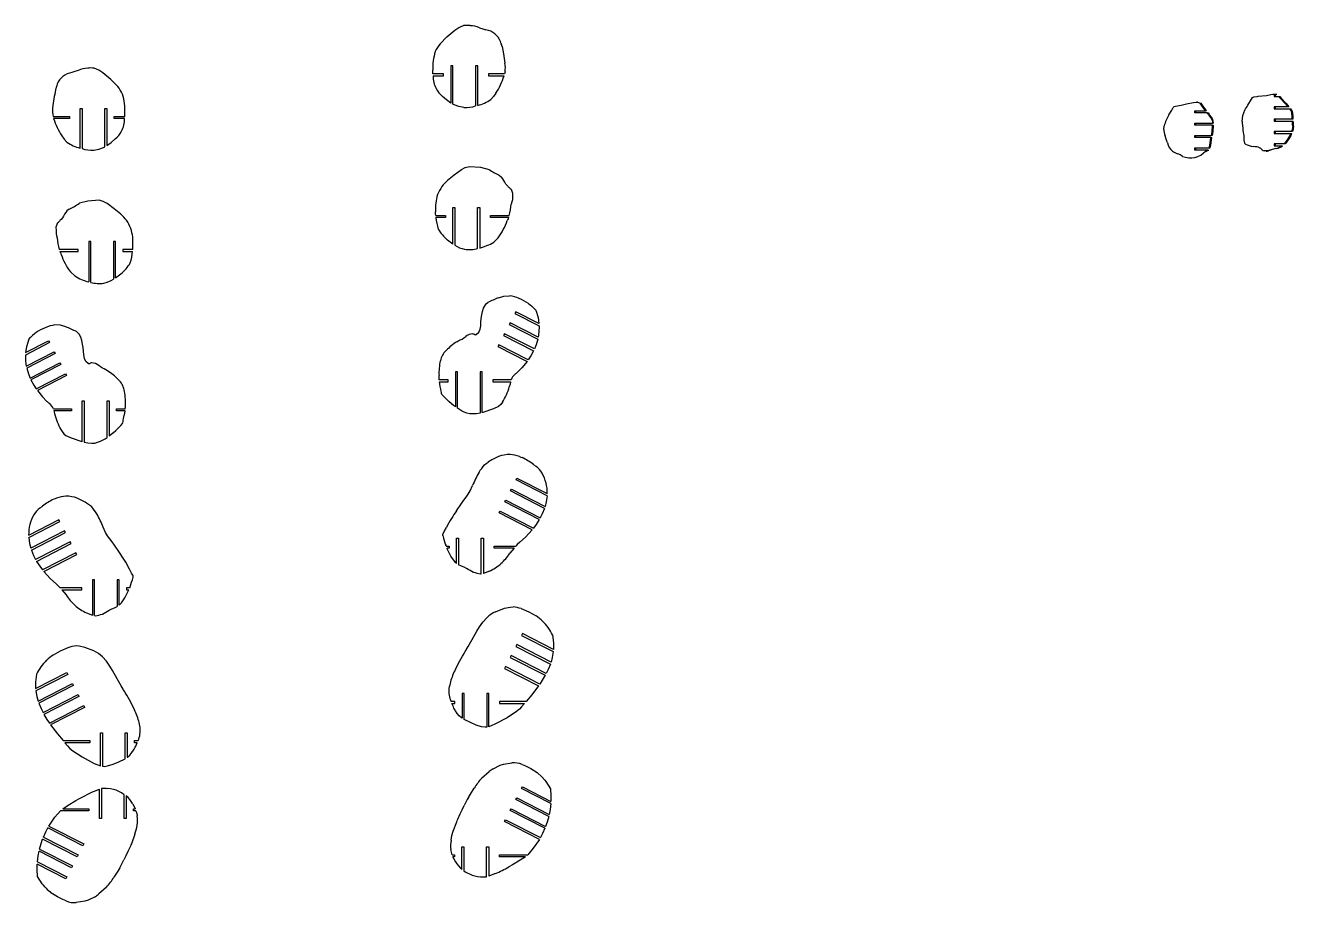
# Model space of a CAD drawing. Extents: x -545 to 865, y -1806 to 2117.
# Drawn here: x -434 to 181, y -1749 to -1323 of the extents above; entities that cross this region are included whole.
import ezdxf

# ---------------------------------------------------------------- set-up
doc = ezdxf.new("R2010")
doc.units = 0
doc.layers.get('0').update_dxf_attribs({"linetype": 'CONTINUOUS'})

msp = doc.modelspace()

# ---------------------------------------------------------------- linework, layer by layer
at = {"color": 7, "linetype": 'CONTINUOUS'}
for p, q in [((-224.08, -1323.72), (-221.88, -1322.81)), ((-233.28, -1331.65), (-229.94, -1328.29)), ((-229.94, -1328.29), (-226.11, -1325.1)), ((-226.11, -1325.1), (-224.08, -1323.72)), ((-203.24, -1332.82), (-203.19, -1332.95)), ((-202.53, -1336.53), (-201.8, -1341)), ((-398.87, -1344.42), (-401.07, -1343.51)), ((-396.84, -1345.8), (-398.87, -1344.42)), ((-393.01, -1348.98), (-396.84, -1345.8)), ((-231.55, -1346.27), (-236.7, -1346.27)), ((-236.65, -1347.27), (-231.55, -1347.27)), ((-231.55, -1347.27), (-231.55, -1346.27)), ((-227.01, -1342.45), (-228.01, -1342.45)), ((-228.01, -1342.45), (-228.01, -1360.42)), ((-227.01, -1361.03), (-227.01, -1342.45)), ((-215.01, -1342.45), (-216.01, -1342.45)), ((-216.01, -1342.45), (-216.01, -1361.86)), ((-215.01, -1361.59), (-215.01, -1342.45)), ((-201.93, -1346.27), (-209.84, -1346.27)), ((-209.84, -1346.27), (-209.84, -1347.27)), ((-209.84, -1347.27), (-202.19, -1347.27)), ((-201.74, -1345.28), (-201.93, -1346.27)), ((-419.71, -1353.51), (-419.76, -1353.65)), ((-389.67, -1352.35), (-393.01, -1348.98)), ((-420.42, -1357.22), (-421.14, -1361.7)), ((163.1, -1357.21), (163.6, -1357.17)), ((172.24, -1356.22), (171.37, -1356.22)), ((171.37, -1356.22), (171.37, -1357.22)), ((171.37, -1357.22), (173.61, -1357.22)), ((171.66, -1356.08), (172.24, -1356.22)), ((171.82, -1356.22), (171.82, -1357.22)), ((171.86, -1356.09), (172.12, -1356.08)), ((172.12, -1356.08), (172.69, -1356.22)), ((172.69, -1356.22), (172.24, -1356.22)), ((173.61, -1357.22), (174.07, -1357.22)), ((-407.93, -1363.14), (-406.93, -1363.14)), ((-407.93, -1382.29), (-407.93, -1363.14)), ((-406.93, -1363.14), (-406.93, -1382.56)), ((-395.93, -1363.14), (-394.93, -1363.14)), ((-395.93, -1381.73), (-395.93, -1363.14)), ((-394.93, -1363.14), (-394.93, -1381.12)), ((-226.44, -1361.33), (-227.01, -1361.03)), ((120.36, -1366.16), (121.71, -1363.91)), ((126.23, -1361.54), (128.83, -1360.85)), ((132.92, -1365.23), (132.92, -1364.23)), ((132.92, -1364.23), (138.16, -1364.23)), ((138.89, -1365.23), (132.92, -1365.23)), ((133.37, -1365.23), (133.37, -1364.23)), ((134.13, -1359.98), (133.67, -1359.98)), ((134.13, -1359.99), (134.38, -1359.99)), ((135.53, -1360.54), (135.99, -1360.54)), ((138.62, -1364.23), (138.16, -1364.23)), ((138.89, -1365.23), (139.35, -1365.23)), ((178.13, -1362.22), (171.37, -1362.22)), ((171.37, -1362.22), (171.37, -1363.22)), ((171.37, -1363.22), (179.04, -1363.22)), ((171.82, -1362.22), (171.82, -1363.22)), ((176.69, -1360.65), (177.54, -1361.59)), ((176.69, -1360.65), (177.15, -1360.65)), ((177.15, -1360.65), (177.99, -1361.59)), ((177.54, -1361.59), (178.13, -1362.22)), ((177.54, -1361.59), (177.99, -1361.59)), ((177.99, -1361.59), (178.58, -1362.22)), ((178.58, -1362.22), (178.13, -1362.22)), ((179.04, -1363.22), (179.5, -1363.22)), ((-421.21, -1365.98), (-421.01, -1366.96)), ((-421.01, -1366.96), (-413.11, -1366.96)), ((-413.11, -1367.96), (-420.76, -1367.96)), ((-413.11, -1366.96), (-413.11, -1367.96)), ((-391.4, -1366.96), (-386.25, -1366.96)), ((-391.4, -1367.96), (-391.4, -1366.96)), ((-386.3, -1367.96), (-391.4, -1367.96)), ((117.85, -1373.2), (118.02, -1371.54)), ((132.92, -1370.23), (141.43, -1370.23)), ((132.92, -1371.23), (132.92, -1370.23)), ((141.38, -1371.23), (132.92, -1371.23)), ((133.37, -1371.23), (133.37, -1370.23)), ((139.77, -1366.41), (140.23, -1366.41)), ((141.33, -1371.89), (140.96, -1375.76)), ((141.34, -1371.84), (141.33, -1371.89)), ((141.33, -1371.89), (141.79, -1371.89)), ((141.38, -1371.23), (141.34, -1371.84)), ((141.34, -1371.84), (141.79, -1371.84)), ((141.38, -1371.23), (141.84, -1371.23)), ((141.79, -1371.89), (141.42, -1375.76)), ((141.89, -1370.23), (141.43, -1370.23)), ((141.84, -1371.23), (141.79, -1371.84)), ((141.79, -1371.84), (141.79, -1371.89)), ((156.3, -1372.79), (155.96, -1370.02)), ((180.04, -1368.22), (171.37, -1368.22)), ((171.37, -1368.22), (171.37, -1369.22)), ((171.37, -1369.22), (180.21, -1369.22)), ((171.82, -1368.22), (171.82, -1369.22)), ((179.97, -1366.09), (180.43, -1366.09)), ((180.5, -1368.22), (180.04, -1368.22)), ((180.21, -1369.22), (180.66, -1369.22)), ((180.39, -1371.64), (180.85, -1371.64)), ((119.03, -1377.99), (118.45, -1376.35)), ((119.68, -1379.74), (119.03, -1377.99)), ((132.92, -1376.23), (140.89, -1376.23)), ((132.92, -1377.23), (132.92, -1376.23)), ((140.75, -1377.23), (132.92, -1377.23)), ((133.37, -1377.23), (133.37, -1376.23)), ((140.75, -1377.23), (141.2, -1377.23)), ((140.96, -1375.76), (140.89, -1376.23)), ((141.35, -1376.23), (140.89, -1376.23)), ((140.96, -1375.76), (141.42, -1375.76)), ((179.85, -1374.22), (171.37, -1374.22)), ((171.37, -1374.22), (171.37, -1375.22)), ((171.37, -1375.22), (179.43, -1375.22)), ((171.82, -1374.22), (171.82, -1375.22)), ((179.43, -1375.22), (178.97, -1376.12)), ((178.97, -1376.12), (179.43, -1376.12)), ((179.43, -1375.22), (179.89, -1375.22)), ((179.89, -1375.22), (179.43, -1376.12)), ((180.31, -1374.22), (179.85, -1374.22)), ((-396.5, -1382.02), (-395.93, -1381.73)), ((132.92, -1382.23), (139.89, -1382.23)), ((132.92, -1383.23), (132.92, -1382.23)), ((139.22, -1383.23), (132.92, -1383.23)), ((133.37, -1383.23), (133.37, -1382.23)), ((138.34, -1383.65), (138.16, -1383.75)), ((138.16, -1383.75), (138.62, -1383.75)), ((139.22, -1383.23), (139.67, -1383.23)), ((139.91, -1382.18), (139.89, -1382.23)), ((140.35, -1382.23), (139.89, -1382.23)), ((139.91, -1382.18), (140.37, -1382.18)), ((140.37, -1382.18), (140.35, -1382.23)), ((157.45, -1380.33), (157.36, -1380.26)), ((162.19, -1381.65), (161.2, -1381.55)), ((168.13, -1383.68), (166.49, -1383.64)), ((167.5, -1383.75), (167.95, -1383.75)), ((168.58, -1383.68), (167.95, -1383.66)), ((169.31, -1383.36), (168.13, -1383.68)), ((168.13, -1383.68), (168.58, -1383.68)), ((169.76, -1383.36), (168.58, -1383.68)), ((172.18, -1382.53), (169.31, -1383.36)), ((176.31, -1380.22), (171.37, -1380.22)), ((171.37, -1380.22), (171.37, -1381.22)), ((171.37, -1381.22), (175, -1381.22)), ((171.82, -1380.22), (171.82, -1381.22)), ((175, -1381.22), (175.45, -1381.22)), ((176.89, -1379.4), (176.31, -1380.22)), ((176.76, -1380.22), (176.31, -1380.22)), ((177.35, -1379.4), (176.76, -1380.22)), ((176.89, -1379.4), (177.35, -1379.4)), ((130.9, -1387.07), (131.36, -1387.07)), ((-229.61, -1397.95), (-226.37, -1395.28)), ((-226.37, -1395.28), (-222.91, -1392.72)), ((-204.59, -1395.5), (-203.48, -1396.35)), ((-201.34, -1399.8), (-200.66, -1400.5)), ((-200.66, -1400.5), (-200.25, -1400.92)), ((-413.16, -1411.93), (-414.28, -1412.78)), ((-391.38, -1411.71), (-394.84, -1409.15)), ((-388.14, -1414.38), (-391.38, -1411.71)), ((-235.35, -1415.02), (-230.57, -1415.02)), ((-230.57, -1415.02), (-230.57, -1416.02)), ((-227.03, -1411.2), (-226.03, -1411.2)), ((-227.03, -1428.88), (-227.03, -1411.2)), ((-226.03, -1411.2), (-226.03, -1429.5)), ((-215.03, -1431.05), (-215.03, -1411.2)), ((-215.03, -1411.2), (-214.03, -1411.2)), ((-214.03, -1411.2), (-214.03, -1430.81)), ((-208.86, -1415.02), (-199.73, -1415.02)), ((-208.86, -1416.02), (-208.86, -1415.02)), ((-417.09, -1416.93), (-417.5, -1417.35)), ((-416.41, -1416.22), (-417.09, -1416.93)), ((-230.57, -1416.02), (-235.28, -1416.02)), ((-200.07, -1416.02), (-208.86, -1416.02)), ((-200.53, -1417.17), (-200.67, -1417.53)), ((-205.14, -1425.9), (-207.24, -1427.94)), ((-408.89, -1431.45), (-418.02, -1431.45)), ((-417.68, -1432.45), (-408.89, -1432.45)), ((-417.23, -1433.59), (-417.09, -1433.96)), ((-408.89, -1432.45), (-408.89, -1431.45)), ((-403.72, -1427.63), (-403.72, -1447.24)), ((-402.72, -1427.63), (-403.72, -1427.63)), ((-402.72, -1447.48), (-402.72, -1427.63)), ((-390.72, -1427.63), (-391.72, -1427.63)), ((-391.72, -1427.63), (-391.72, -1445.93)), ((-390.72, -1445.31), (-390.72, -1427.63)), ((-382.4, -1431.45), (-387.19, -1431.45)), ((-387.19, -1431.45), (-387.19, -1432.45)), ((-387.19, -1432.45), (-382.48, -1432.45)), ((-412.61, -1442.33), (-410.51, -1444.37)), ((-190.39, -1457.74), (-189.63, -1458.36)), ((-196.5, -1461.71), (-196.96, -1462.6)), ((-196.96, -1462.6), (-185.22, -1468.62)), ((-185.28, -1467.47), (-196.5, -1461.71)), ((-189.63, -1458.36), (-188.72, -1459.07)), ((-188.72, -1459.07), (-188.13, -1459.65)), ((-188.13, -1459.65), (-187.64, -1460.13)), ((-199.24, -1467.05), (-199.7, -1467.94)), ((-199.7, -1467.94), (-185.91, -1475.01)), ((-185.69, -1474.01), (-199.24, -1467.05)), ((-422.72, -1476.72), (-434.46, -1482.75)), ((-434.39, -1481.59), (-423.17, -1475.83)), ((-431.55, -1473.77), (-432.04, -1474.26)), ((-430.95, -1473.2), (-431.55, -1473.77)), ((-430.05, -1472.48), (-430.95, -1473.2)), ((-429.29, -1471.86), (-430.05, -1472.48)), ((-423.17, -1475.83), (-422.72, -1476.72)), ((-201.98, -1472.39), (-202.44, -1473.28)), ((-202.44, -1473.28), (-187.95, -1480.71)), ((-187.53, -1479.8), (-201.98, -1472.39)), ((-433.99, -1488.13), (-420.44, -1481.17)), ((-419.98, -1482.06), (-433.77, -1489.14)), ((-420.44, -1481.17), (-419.98, -1482.06)), ((-230.42, -1480.69), (-230.29, -1480.55)), ((-204.72, -1477.73), (-205.18, -1478.62)), ((-205.18, -1478.62), (-191.03, -1485.87)), ((-190.45, -1485.05), (-204.72, -1477.73)), ((-432.14, -1493.92), (-417.7, -1486.51)), ((-417.24, -1487.4), (-431.73, -1494.83)), ((-417.7, -1486.51), (-417.24, -1487.4)), ((-429.23, -1499.17), (-414.96, -1491.85)), ((-414.5, -1492.74), (-428.65, -1500)), ((-414.96, -1491.85), (-414.5, -1492.74)), ((-389.26, -1494.82), (-389.38, -1494.67)), ((-229.36, -1494.72), (-233.66, -1494.72)), ((-229.36, -1495.72), (-229.36, -1494.72)), ((-224.82, -1490.9), (-225.82, -1490.9)), ((-225.82, -1490.9), (-225.82, -1507.92)), ((-224.82, -1508.62), (-224.82, -1490.9)), ((-212.82, -1490.9), (-213.82, -1490.9)), ((-213.82, -1490.9), (-213.82, -1510.96)), ((-212.82, -1510.73), (-212.82, -1490.9)), ((-198.85, -1494.72), (-207.65, -1494.72)), ((-207.65, -1494.72), (-207.65, -1495.72)), ((-233.58, -1495.72), (-229.36, -1495.72)), ((-207.65, -1495.72), (-199.07, -1495.72)), ((-406.85, -1505.02), (-405.85, -1505.02)), ((-406.85, -1524.85), (-406.85, -1505.02)), ((-405.85, -1505.02), (-405.85, -1525.09)), ((-394.85, -1505.02), (-393.85, -1505.02)), ((-394.85, -1522.74), (-394.85, -1505.02)), ((-393.85, -1505.02), (-393.85, -1522.04)), ((-227.69, -1506.48), (-227.77, -1506.42)), ((-420.83, -1508.84), (-412.03, -1508.84)), ((-412.03, -1509.84), (-420.61, -1509.84)), ((-412.03, -1508.84), (-412.03, -1509.84)), ((-390.32, -1509.84), (-390.32, -1508.84)), ((-390.32, -1508.84), (-386.02, -1508.84)), ((-386.1, -1509.84), (-390.32, -1509.84)), ((-212.58, -1510.66), (-212.82, -1510.73)), ((-407.1, -1524.79), (-406.85, -1524.85)), ((-391.99, -1520.6), (-391.91, -1520.54)), ((-196.39, -1543.41), (-195.94, -1542.52)), ((-181.32, -1551.15), (-196.39, -1543.41)), ((-195.94, -1542.52), (-181.27, -1550.05)), ((-218.64, -1548.61), (-217.49, -1546.05)), ((-199.13, -1548.75), (-198.68, -1547.86)), ((-182.61, -1557.23), (-199.13, -1548.75)), ((-198.68, -1547.86), (-182.3, -1556.27)), ((-225.32, -1558.39), (-222.87, -1554.8)), ((-201.87, -1554.09), (-201.42, -1553.2)), ((-185.15, -1562.67), (-201.87, -1554.09)), ((-201.42, -1553.2), (-184.66, -1561.8)), ((-418.2, -1562.75), (-432.87, -1570.28)), ((-417.74, -1563.64), (-418.2, -1562.75)), ((-204.61, -1559.43), (-204.16, -1558.54)), ((-188.62, -1567.64), (-204.61, -1559.43)), ((-204.16, -1558.54), (-187.98, -1566.84)), ((-432.82, -1571.38), (-417.74, -1563.64)), ((-415.46, -1568.09), (-431.84, -1576.49)), ((-431.52, -1577.45), (-415, -1568.98)), ((-415, -1568.98), (-415.46, -1568.09)), ((-395.5, -1568.84), (-396.64, -1566.28)), ((-412.72, -1573.43), (-429.48, -1582.03)), ((-428.99, -1582.9), (-412.26, -1574.32)), ((-412.26, -1574.32), (-412.72, -1573.43)), ((-388.81, -1578.61), (-391.27, -1575.03)), ((-230.32, -1575.53), (-230.49, -1575.02)), ((-225.26, -1571.71), (-224.26, -1571.71)), ((-225.26, -1583.95), (-225.26, -1571.71)), ((-224.26, -1571.71), (-224.26, -1584.59)), ((-213.26, -1571.71), (-212.26, -1571.71)), ((-213.26, -1589.03), (-213.26, -1571.71)), ((-212.26, -1571.71), (-212.26, -1588.83)), ((-195.8, -1574.79), (-196.53, -1575.53)), ((-194.55, -1573.56), (-195.8, -1574.79)), ((-409.98, -1578.76), (-426.15, -1587.06)), ((-425.52, -1587.86), (-409.52, -1579.65)), ((-409.52, -1579.65), (-409.98, -1578.76)), ((-230.32, -1575.53), (-228.79, -1575.53)), ((-229.77, -1576.82), (-229.9, -1576.53)), ((-228.79, -1576.53), (-229.9, -1576.53)), ((-228, -1580.42), (-229.77, -1576.82)), ((-228.79, -1575.53), (-228.79, -1576.53)), ((-226.33, -1582.86), (-228, -1580.42)), ((-207.08, -1575.53), (-196.53, -1575.53)), ((-207.08, -1576.53), (-207.08, -1575.53)), ((-197.39, -1576.53), (-207.08, -1576.53)), ((-197.39, -1576.53), (-199.41, -1578.99)), ((-226.17, -1583.03), (-226.33, -1582.86)), ((-220.37, -1586.42), (-221.62, -1585.79)), ((-400.88, -1591.94), (-401.88, -1591.94)), ((-401.88, -1591.94), (-401.88, -1609.06)), ((-400.88, -1609.26), (-400.88, -1591.94)), ((-388.88, -1591.94), (-389.88, -1591.94)), ((-389.88, -1591.94), (-389.88, -1604.82)), ((-388.88, -1604.17), (-388.88, -1591.94)), ((-419.58, -1593.79), (-418.34, -1595.01)), ((-418.34, -1595.01), (-417.6, -1595.76)), ((-407.05, -1595.76), (-417.6, -1595.76)), ((-416.74, -1596.76), (-414.73, -1599.22)), ((-416.74, -1596.76), (-407.05, -1596.76)), ((-407.05, -1596.76), (-407.05, -1595.76)), ((-386.14, -1600.64), (-384.36, -1597.04)), ((-383.81, -1595.76), (-385.34, -1595.76)), ((-385.34, -1595.76), (-385.34, -1596.76)), ((-385.34, -1596.76), (-384.24, -1596.76)), ((-384.36, -1597.04), (-384.24, -1596.76)), ((-383.81, -1595.76), (-383.64, -1595.24)), ((-387.96, -1603.26), (-387.81, -1603.09)), ((-387.81, -1603.09), (-386.14, -1600.64)), ((-206.44, -1607.36), (-202.07, -1605.68)), ((-202.07, -1605.68), (-199.26, -1605.12)), ((-199.26, -1605.12), (-197.85, -1604.92)), ((-193.85, -1605.86), (-190.16, -1607.49)), ((-393.76, -1606.64), (-392.52, -1606.02)), ((-190.16, -1607.49), (-186.71, -1609.43)), ((-217.72, -1620.91), (-215.43, -1616.85)), ((-215.43, -1616.85), (-214.13, -1614.73)), ((-193.3, -1617.93), (-193.75, -1618.82)), ((-178.22, -1625.66), (-193.3, -1617.93)), ((-408.43, -1624.12), (-409.83, -1623.91)), ((-405.61, -1624.68), (-408.43, -1624.12)), ((-196.03, -1623.27), (-196.49, -1624.16)), ((-196.49, -1624.16), (-179.76, -1632.74)), ((-179.44, -1631.78), (-196.03, -1623.27)), ((-193.75, -1618.82), (-178.33, -1626.73)), ((-417.52, -1626.48), (-420.97, -1628.43)), ((-413.84, -1624.85), (-417.52, -1626.48)), ((-401.25, -1626.35), (-405.61, -1624.68)), ((-223.68, -1631.16), (-222.39, -1628.9)), ((-222.39, -1628.9), (-222.13, -1628.44)), ((-222.13, -1628.44), (-221.62, -1627.58)), ((-198.77, -1628.61), (-199.23, -1629.5)), ((-199.23, -1629.5), (-182.25, -1638.21)), ((-181.78, -1637.33), (-198.77, -1628.61)), ((-392.26, -1635.85), (-393.55, -1633.72)), ((-389.96, -1639.9), (-392.26, -1635.85)), ((-225.8, -1635.25), (-223.68, -1631.16)), ((-201.51, -1633.95), (-201.97, -1634.84)), ((-201.97, -1634.84), (-185.48, -1643.3)), ((-184.9, -1642.47), (-201.51, -1633.95)), ((-429.46, -1644.66), (-414.39, -1636.93)), ((-413.93, -1637.82), (-429.35, -1645.73)), ((-428.24, -1650.78), (-411.65, -1642.26)), ((-414.39, -1636.93), (-413.93, -1637.82)), ((-411.65, -1642.26), (-411.19, -1643.15)), ((-411.19, -1643.15), (-427.92, -1651.74)), ((-425.9, -1656.32), (-408.91, -1647.6)), ((-408.45, -1648.49), (-425.43, -1657.2)), ((-408.91, -1647.6), (-408.45, -1648.49)), ((-385.55, -1647.44), (-386.06, -1646.58)), ((-385.29, -1647.89), (-385.55, -1647.44)), ((-384.01, -1650.15), (-385.29, -1647.89)), ((-221.62, -1647.12), (-222.62, -1647.12)), ((-222.62, -1647.12), (-222.62, -1659.02)), ((-221.62, -1659.71), (-221.62, -1647.12)), ((-209.62, -1647.12), (-210.62, -1647.12)), ((-210.62, -1647.12), (-210.62, -1663.38)), ((-209.62, -1663.18), (-209.62, -1647.12)), ((-422.78, -1661.47), (-406.17, -1652.94)), ((-405.71, -1653.83), (-422.21, -1662.29)), ((-406.17, -1652.94), (-405.71, -1653.83)), ((-381.89, -1654.24), (-384.01, -1650.15)), ((-226.15, -1650.94), (-227.95, -1650.94)), ((-226.79, -1653.6), (-227.55, -1651.94)), ((-227.55, -1651.94), (-226.15, -1651.94)), ((-226.15, -1651.94), (-226.15, -1650.94)), ((-191.53, -1650.94), (-204.44, -1650.94)), ((-204.44, -1650.94), (-204.44, -1651.94)), ((-204.44, -1651.94), (-192.38, -1651.94)), ((-194.78, -1654.73), (-196.2, -1655.87)), ((-224.91, -1656.76), (-225.76, -1655.54)), ((-222.62, -1659.02), (-222.8, -1658.88)), ((-218.55, -1661.17), (-221.62, -1659.71)), ((-215.8, -1662.4), (-218.55, -1661.17)), ((-200.71, -1658.82), (-206.65, -1661.98)), ((-196.2, -1655.87), (-200.71, -1658.82)), ((-398.07, -1666.11), (-397.07, -1666.11)), ((-398.07, -1682.18), (-398.07, -1666.11)), ((-397.07, -1666.11), (-397.07, -1682.37)), ((-386.07, -1666.11), (-385.07, -1666.11)), ((-386.07, -1678.71), (-386.07, -1666.11)), ((-385.07, -1666.11), (-385.07, -1678.02)), ((-213.12, -1663.25), (-215.8, -1662.4)), ((-206.65, -1661.98), (-209.62, -1663.18)), ((-416.16, -1669.93), (-403.24, -1669.93)), ((-403.24, -1670.93), (-415.3, -1670.93)), ((-403.24, -1669.93), (-403.24, -1670.93)), ((-381.53, -1670.93), (-381.53, -1669.93)), ((-381.53, -1669.93), (-379.73, -1669.93)), ((-380.14, -1670.93), (-381.53, -1670.93)), ((-380.9, -1672.59), (-380.14, -1670.93)), ((-412.9, -1673.72), (-411.49, -1674.87)), ((-411.49, -1674.87), (-406.97, -1677.81)), ((-406.97, -1677.81), (-401.03, -1680.98)), ((-389.13, -1680.16), (-386.07, -1678.71)), ((-385.07, -1678.02), (-384.88, -1677.88)), ((-382.77, -1675.76), (-381.93, -1674.53)), ((-401.03, -1680.98), (-398.07, -1682.18)), ((-394.56, -1682.24), (-391.89, -1681.4)), ((-391.89, -1681.4), (-389.13, -1680.16)), ((-213.12, -1688.23), (-209.43, -1684.96)), ((-207.5, -1683.57), (-204.12, -1681.92)), ((-204.12, -1681.92), (-202.49, -1681.4)), ((-202.49, -1681.4), (-198.42, -1680.7)), ((-193.48, -1681.51), (-191.82, -1682.19)), ((-191.82, -1682.19), (-189.25, -1683.44)), ((-189.25, -1683.44), (-186.12, -1685.48)), ((-186.12, -1685.48), (-183.74, -1687.67)), ((-183.74, -1687.67), (-182.46, -1689.15)), ((-182.46, -1689.15), (-181.9, -1689.84)), ((-181.9, -1689.84), (-179.66, -1693.31)), ((-409.98, -1699.02), (-408.2, -1698.01)), ((-408.2, -1698.01), (-401.83, -1694.78)), ((-401.83, -1694.78), (-401.38, -1694.6)), ((-401.38, -1694.6), (-398.5, -1693.52)), ((-398.5, -1707.78), (-398.5, -1693.52)), ((-397.5, -1693.22), (-397.5, -1707.78)), ((-386.5, -1707.78), (-386.5, -1696.12)), ((-385.5, -1696.78), (-385.5, -1707.78)), ((-219.47, -1697.55), (-218.5, -1695.93)), ((-218.5, -1695.93), (-216.66, -1693.01)), ((-196.55, -1698.51), (-196.09, -1697.62)), ((-196.09, -1697.62), (-180.34, -1705.71)), ((-193.81, -1693.18), (-193.35, -1692.29)), ((-179.57, -1700.48), (-193.81, -1693.18)), ((-193.35, -1692.29), (-179.49, -1699.4)), ((-403.68, -1703.96), (-417.43, -1703.96)), ((-416.34, -1702.96), (-413.76, -1701.33)), ((-416.34, -1702.96), (-403.68, -1702.96)), ((-413.76, -1701.33), (-409.98, -1699.02)), ((-403.68, -1702.96), (-403.68, -1703.96)), ((-382.42, -1700.53), (-382.34, -1700.66)), ((-382.34, -1700.66), (-381.15, -1702.96)), ((-381.97, -1702.96), (-381.15, -1702.96)), ((-381.97, -1703.96), (-381.97, -1702.96)), ((-380.8, -1703.96), (-381.97, -1703.96)), ((-199.29, -1703.85), (-198.83, -1702.96)), ((-182.44, -1712.5), (-199.29, -1703.85)), ((-198.83, -1702.96), (-182.07, -1711.56)), ((-180.57, -1706.71), (-196.55, -1698.51)), ((-397.5, -1707.78), (-398.5, -1707.78)), ((-385.5, -1707.78), (-386.5, -1707.78)), ((-226.88, -1713.92), (-225.19, -1709.29)), ((-224.67, -1708.06), (-223.49, -1705.48)), ((-202.02, -1709.19), (-201.57, -1708.3)), ((-185.1, -1717.88), (-202.02, -1709.19)), ((-201.57, -1708.3), (-184.6, -1717.01)), ((-406.6, -1720.95), (-423.57, -1712.24)), ((-423.07, -1711.38), (-406.15, -1720.06)), ((-381.3, -1715.33), (-382.99, -1719.96)), ((-427.6, -1722.54), (-411.63, -1730.74)), ((-409.34, -1726.29), (-426.1, -1717.69)), ((-425.73, -1716.75), (-408.89, -1725.4)), ((-406.15, -1720.06), (-406.6, -1720.95)), ((-383.51, -1721.2), (-384.68, -1723.77)), ((-222.67, -1721.47), (-221.67, -1721.47)), ((-222.67, -1732.47), (-222.67, -1721.47)), ((-221.67, -1721.47), (-221.67, -1733.13)), ((-210.67, -1721.47), (-209.67, -1721.47)), ((-210.67, -1736.03), (-210.67, -1721.47)), ((-209.67, -1721.47), (-209.67, -1735.73)), ((-428.61, -1728.77), (-414.37, -1736.07)), ((-412.08, -1731.63), (-427.83, -1723.54)), ((-408.89, -1725.4), (-409.34, -1726.29)), ((-227.37, -1725.3), (-226.21, -1725.3)), ((-225.83, -1728.59), (-227.02, -1726.3)), ((-226.21, -1726.3), (-227.02, -1726.3)), ((-226.21, -1725.3), (-226.21, -1726.3)), ((-225.76, -1728.72), (-225.83, -1728.59)), ((-204.5, -1725.3), (-190.74, -1725.3)), ((-204.5, -1726.3), (-204.5, -1725.3)), ((-191.83, -1726.3), (-204.5, -1726.3)), ((-194.41, -1727.92), (-198.19, -1730.23)), ((-191.83, -1726.3), (-194.41, -1727.92)), ((-414.82, -1736.96), (-428.68, -1729.85)), ((-411.63, -1730.74), (-412.08, -1731.63)), ((-389.67, -1733.32), (-391.51, -1736.25)), ((-388.7, -1731.7), (-389.67, -1733.32)), ((-206.79, -1734.65), (-209.67, -1735.73)), ((-206.34, -1734.47), (-206.79, -1734.65)), ((-198.19, -1730.23), (-199.97, -1731.24)), ((-426.27, -1739.42), (-428.52, -1735.94)), ((-425.71, -1740.1), (-426.27, -1739.42)), ((-414.37, -1736.07), (-414.82, -1736.96)), ((-395.05, -1741.02), (-398.74, -1744.29)), ((-418.93, -1745.81), (-422.06, -1743.77)), ((-416.36, -1747.06), (-418.93, -1745.81)), ((-414.7, -1747.74), (-416.36, -1747.06)), ((-404.05, -1747.33), (-405.68, -1747.85)), ((-400.67, -1745.69), (-404.05, -1747.33)), ((-405.68, -1747.85), (-409.75, -1748.55))]:
    msp.add_line(p, q, dxfattribs=at)
at = {"color": 7, "linetype": 'CONTINUOUS', "flags": 128}
for points in [[(-214.1, -1323.89), (-212.55, -1324.42), (-211, -1324.96)], [(-203.19, -1332.95), (-202.89, -1334.74), (-202.53, -1336.53)], [(-408.85, -1344.58), (-410.39, -1345.11), (-411.94, -1345.66)], [(-236.7, -1346.27), (-236.76, -1345.29), (-236.8, -1344.49)], [(-419.76, -1353.65), (-420.05, -1355.44), (-420.42, -1357.22)], [(-228.01, -1360.42), (-230.16, -1358.93), (-232.09, -1357.19)], [(-206.19, -1355.7), (-207.31, -1357.33), (-208.68, -1358.76)], [(158.63, -1361.51), (160.36, -1358.53), (160.85, -1357.82), (161.16, -1357.54), (161.52, -1357.36), (163.1, -1357.21)], [(163.6, -1357.17), (165.62, -1356.96), (167.65, -1356.74), (169.84, -1356.28), (170.8, -1356.12), (171.66, -1356.08)], [(174.07, -1357.22), (174.81, -1358.05), (177.15, -1360.65)], [(-386.25, -1366.96), (-386.18, -1365.98), (-386.15, -1365.19)], [(-221.74, -1362.55), (-224.15, -1362.18), (-226.44, -1361.33)], [(121.71, -1363.91), (122.47, -1362.68), (122.94, -1362.15), (123.57, -1361.88), (126.23, -1361.54)], [(128.83, -1360.85), (132.21, -1360.13), (133.92, -1359.99), (134.77, -1360.11), (135.17, -1360.27), (135.53, -1360.54)], [(139.35, -1365.23), (139.81, -1365.83), (140.23, -1366.41)], [(155.92, -1369.37), (156.13, -1366.48), (157.21, -1363.84)], [(139.77, -1366.41), (139.99, -1366.7), (140.1, -1366.84), (140.15, -1366.91), (140.18, -1366.95), (140.19, -1366.96), (140.2, -1366.97), (140.2, -1366.98), (140.21, -1366.98), (140.21, -1366.98), (140.21, -1366.98), (140.21, -1366.98), (140.21, -1366.98), (140.21, -1366.98), (140.21, -1366.98), (140.21, -1366.98), (140.21, -1366.98), (140.43, -1367.26), (140.64, -1367.55), (141.3, -1368.85), (141.42, -1369.54), (141.43, -1370.23)], [(180.39, -1371.64), (179.94, -1373.98), (179.85, -1374.22)], [(180.85, -1371.64), (180.39, -1373.98), (180.31, -1374.22)], [(180.43, -1366.09), (180.41, -1367.15), (180.5, -1368.22)], [(-416.76, -1376.39), (-415.63, -1378.03), (-414.27, -1379.46)], [(-394.93, -1381.12), (-392.79, -1379.63), (-390.86, -1377.89)], [(141.42, -1375.76), (141.38, -1376), (141.35, -1376.23)], [(157.36, -1380.26), (157.18, -1380.04), (157.09, -1379.86), (156.86, -1378.39), (156.8, -1376.4)], [(178.97, -1376.12), (178.03, -1377.84), (176.89, -1379.4)], [(179.43, -1376.12), (178.49, -1377.84), (177.35, -1379.4)], [(-401.21, -1383.24), (-398.79, -1382.88), (-396.5, -1382.02)], [(-222.91, -1392.72), (-221.05, -1391.77), (-219.05, -1391.19)], [(-219.05, -1391.19), (-213.64, -1391.59), (-209.51, -1392.62)], [(-198.81, -1402.21), (-198.14, -1404.23), (-198.19, -1405.93)], [(-398.71, -1407.62), (-404.12, -1408.02), (-408.25, -1409.05)], [(-394.84, -1409.15), (-396.7, -1408.2), (-398.71, -1407.62)], [(-198.19, -1405.93), (-198.17, -1407.47), (-198.58, -1408.94)], [(-235.35, -1415.02), (-235.41, -1414.04), (-235.44, -1413.23)], [(-418.94, -1418.64), (-419.62, -1420.66), (-419.57, -1422.36)], [(-200.07, -1416.02), (-200.29, -1416.58), (-200.53, -1417.17)], [(-419.57, -1422.36), (-419.59, -1423.89), (-419.17, -1425.37)], [(-227.03, -1428.88), (-228.35, -1427.95), (-229.62, -1426.95)], [(-417.68, -1432.45), (-417.46, -1433.01), (-417.23, -1433.59)], [(-382.4, -1431.45), (-382.34, -1430.47), (-382.31, -1429.66)], [(-390.72, -1445.31), (-389.4, -1444.38), (-388.13, -1443.38)], [(-212.99, -1463.29), (-212.65, -1461.6), (-212.13, -1459.96), (-211.29, -1458.45), (-210.72, -1457.8), (-210.05, -1457.26)], [(-204.84, -1454.96), (-202.26, -1454.21), (-199.58, -1454.05)], [(-213.84, -1470.24), (-213.53, -1468.52), (-213.45, -1466.77), (-213.25, -1465.03), (-212.99, -1463.29)], [(-186.87, -1460.93), (-185.72, -1464.58), (-185.28, -1467.47)], [(-414.84, -1469.08), (-417.42, -1468.33), (-420.1, -1468.17)], [(-215.7, -1472.74), (-214.48, -1471.7), (-213.84, -1470.24)], [(-185.22, -1468.62), (-185.33, -1471.65), (-185.69, -1474.01)], [(-432.81, -1475.06), (-433.96, -1478.7), (-434.39, -1481.59)], [(-406.68, -1477.41), (-407.03, -1475.72), (-407.54, -1474.08), (-408.39, -1472.57), (-408.96, -1471.93), (-409.63, -1471.38)], [(-225.08, -1476.28), (-224.24, -1475.78), (-223.47, -1475.36), (-222.62, -1474.98), (-221.69, -1474.41), (-220.82, -1473.76)], [(-217.33, -1472.46), (-217.17, -1472.48), (-217.12, -1472.49), (-217.08, -1472.5), (-217.07, -1472.5), (-217.07, -1472.5), (-217.07, -1472.5), (-217.07, -1472.5), (-217.07, -1472.5), (-217.07, -1472.5), (-217.07, -1472.5), (-217.07, -1472.5), (-217.07, -1472.5), (-217.07, -1472.5), (-217.07, -1472.5), (-217.06, -1472.5), (-217.05, -1472.5), (-217.04, -1472.5), (-217, -1472.51), (-216.9, -1472.53), (-216.52, -1472.73), (-216.52, -1472.73), (-216.52, -1472.73), (-216.52, -1472.73), (-216.52, -1472.73), (-216.52, -1472.73), (-216.52, -1472.73), (-216.52, -1472.74), (-216.52, -1472.74), (-216.51, -1472.74), (-216.51, -1472.74), (-216.5, -1472.74), (-216.49, -1472.75), (-216.47, -1472.77), (-216.42, -1472.79), (-216.32, -1472.83), (-216.11, -1472.87), (-215.89, -1472.83), (-215.7, -1472.74)], [(-185.91, -1475.01), (-186.71, -1477.73), (-187.53, -1479.8)], [(-434.46, -1482.75), (-434.35, -1485.77), (-433.99, -1488.13)], [(-405.83, -1484.37), (-406.15, -1482.65), (-406.23, -1480.89), (-406.43, -1479.15), (-406.68, -1477.41)], [(-187.95, -1480.71), (-189.27, -1483.19), (-190.45, -1485.05)], [(-403.98, -1486.87), (-405.19, -1485.82), (-405.83, -1484.37)], [(-402.35, -1486.58), (-402.51, -1486.6), (-402.56, -1486.61), (-402.6, -1486.62), (-402.61, -1486.62), (-402.61, -1486.62), (-402.61, -1486.62), (-402.61, -1486.62), (-402.61, -1486.62), (-402.61, -1486.62), (-402.61, -1486.62), (-402.61, -1486.62), (-402.61, -1486.62), (-402.61, -1486.62), (-402.61, -1486.62), (-402.62, -1486.62), (-402.62, -1486.62), (-402.64, -1486.63), (-402.68, -1486.63), (-402.78, -1486.65), (-403.16, -1486.86), (-403.16, -1486.86), (-403.16, -1486.86), (-403.16, -1486.86), (-403.16, -1486.86), (-403.16, -1486.86), (-403.16, -1486.86), (-403.16, -1486.86), (-403.16, -1486.86), (-403.16, -1486.86), (-403.17, -1486.86), (-403.17, -1486.87), (-403.19, -1486.87), (-403.21, -1486.89), (-403.26, -1486.92), (-403.36, -1486.96), (-403.57, -1486.99), (-403.78, -1486.96), (-403.98, -1486.87)], [(-394.6, -1490.4), (-395.44, -1489.9), (-396.21, -1489.49), (-397.06, -1489.1), (-397.99, -1488.54), (-398.86, -1487.88)], [(-191.03, -1485.87), (-193.53, -1488.95), (-195.69, -1491.13)], [(-433.77, -1489.14), (-432.96, -1491.85), (-432.14, -1493.92)], [(-431.73, -1494.83), (-430.41, -1497.31), (-429.23, -1499.17)], [(-233.66, -1494.72), (-233.72, -1493.68), (-233.78, -1492.7)], [(-428.65, -1500), (-426.15, -1503.07), (-423.99, -1505.26)], [(-232.73, -1500.35), (-232.91, -1499.37), (-233.17, -1498.01), (-233.4, -1496.81), (-233.58, -1495.72)], [(-232.55, -1501.48), (-232.63, -1500.91), (-232.73, -1500.36), (-232.73, -1500.35), (-232.73, -1500.35)], [(-199.07, -1495.72), (-199.32, -1496.96), (-199.69, -1498.17)], [(-386.02, -1508.84), (-385.95, -1507.81), (-385.9, -1506.82)], [(-227.77, -1506.42), (-229.08, -1505.29), (-230.26, -1504.09), (-230.29, -1504.06), (-230.29, -1504.06), (-230.29, -1504.06), (-230.29, -1504.06), (-230.29, -1504.06), (-230.29, -1504.06), (-230.3, -1504.06), (-230.3, -1504.06), (-230.3, -1504.06), (-230.3, -1504.06), (-230.3, -1504.06), (-230.3, -1504.05), (-230.31, -1504.04), (-230.33, -1504.02), (-230.37, -1503.98), (-230.45, -1503.91), (-230.6, -1503.75), (-230.93, -1503.42), (-231.51, -1502.83), (-232.38, -1501.87), (-232.55, -1501.48)], [(-225.82, -1507.92), (-226.76, -1507.21), (-227.69, -1506.48)], [(-203.04, -1505.69), (-203.83, -1506.83), (-204.88, -1507.71), (-207.37, -1508.87), (-212.58, -1510.66)], [(-420.61, -1509.84), (-420.36, -1511.09), (-419.99, -1512.29)], [(-386.95, -1514.48), (-386.77, -1513.49), (-386.51, -1512.13), (-386.28, -1510.93), (-386.1, -1509.84)], [(-217.43, -1511.34), (-218.88, -1511.33), (-220.28, -1510.98), (-221.62, -1510.41), (-222.92, -1509.78), (-223.86, -1509.24), (-224.82, -1508.62)], [(-213.82, -1510.96), (-215.59, -1511.26), (-217.43, -1511.34)], [(-391.91, -1520.54), (-390.6, -1519.42), (-389.41, -1518.21), (-389.38, -1518.18), (-389.38, -1518.18), (-389.38, -1518.18), (-389.38, -1518.18), (-389.38, -1518.18), (-389.38, -1518.18), (-389.38, -1518.18), (-389.38, -1518.18), (-389.38, -1518.18), (-389.38, -1518.18), (-389.38, -1518.18), (-389.37, -1518.17), (-389.36, -1518.16), (-389.35, -1518.14), (-389.31, -1518.11), (-389.23, -1518.03), (-389.08, -1517.87), (-388.74, -1517.54), (-388.16, -1516.96), (-387.3, -1515.99), (-387.13, -1515.6)], [(-387.13, -1515.6), (-387.05, -1515.03), (-386.95, -1514.49), (-386.95, -1514.48), (-386.95, -1514.48)], [(-416.64, -1519.82), (-415.85, -1520.95), (-414.8, -1521.83), (-412.3, -1522.99), (-407.1, -1524.79)], [(-405.85, -1525.09), (-404.09, -1525.38), (-402.25, -1525.46)], [(-402.25, -1525.46), (-400.8, -1525.46), (-399.39, -1525.1), (-398.06, -1524.53), (-396.75, -1523.9), (-395.82, -1523.36), (-394.85, -1522.74)], [(-393.85, -1522.04), (-392.92, -1521.34), (-391.99, -1520.6)], [(-194.76, -1532.02), (-194.1, -1532.26), (-193.47, -1532.55)], [(-214.36, -1539.63), (-213.73, -1538.7), (-213.08, -1537.82), (-212.43, -1536.9), (-211.69, -1536.06), (-210.82, -1535.39), (-209.88, -1534.75)], [(-222.87, -1554.8), (-221.8, -1553.28), (-220.68, -1551.75), (-219.56, -1550.24), (-218.64, -1548.61)], [(-419.38, -1552.24), (-420.03, -1552.48), (-420.67, -1552.77)], [(-399.77, -1559.86), (-400.41, -1558.93), (-401.06, -1558.05), (-401.71, -1557.12), (-402.44, -1556.29), (-403.32, -1555.62), (-404.26, -1554.98)], [(-181.32, -1551.15), (-181.72, -1554.03), (-182.3, -1556.27)], [(-185.15, -1562.67), (-186.67, -1565.05), (-187.98, -1566.84)], [(-182.61, -1557.23), (-183.66, -1559.82), (-184.66, -1561.8)], [(-391.27, -1575.03), (-392.34, -1573.51), (-393.45, -1571.97), (-394.58, -1570.47), (-395.5, -1568.84)], [(-231.91, -1570.43), (-231.9, -1569.88), (-231.75, -1569.34), (-231.48, -1568.86), (-231.22, -1568.38), (-230.19, -1566.42)], [(-188.62, -1567.64), (-191.85, -1571.15), (-194.55, -1573.56)], [(-432.82, -1571.38), (-432.41, -1574.26), (-431.84, -1576.49)], [(-431.52, -1577.45), (-430.47, -1580.05), (-429.48, -1582.03)], [(-428.99, -1582.9), (-427.47, -1585.28), (-426.15, -1587.06)], [(-382.22, -1590.65), (-382.23, -1590.11), (-382.38, -1589.57), (-382.65, -1589.09), (-382.92, -1588.6), (-383.94, -1586.65)], [(-225.26, -1583.95), (-225.73, -1583.5), (-226.17, -1583.03)], [(-221.62, -1585.79), (-222.92, -1585.18), (-224.26, -1584.59)], [(-215.3, -1588.8), (-216.14, -1588.56), (-217.1, -1588.25), (-217.9, -1587.78), (-218.72, -1587.31), (-219.58, -1586.81), (-220.37, -1586.42)], [(-425.52, -1587.86), (-422.29, -1591.38), (-419.58, -1593.79)], [(-213.26, -1589.03), (-213.77, -1589.08), (-215.3, -1588.8)], [(-209.33, -1587.66), (-212.23, -1588.82), (-212.26, -1588.83)], [(-392.52, -1606.02), (-391.21, -1605.41), (-389.88, -1604.82)], [(-388.88, -1604.17), (-388.41, -1603.73), (-387.96, -1603.26)], [(-404.81, -1607.88), (-401.9, -1609.05), (-401.88, -1609.06)], [(-400.88, -1609.26), (-400.36, -1609.3), (-398.84, -1609.03)], [(-398.84, -1609.03), (-397.99, -1608.78), (-397.04, -1608.47), (-396.23, -1608), (-395.41, -1607.54), (-394.55, -1607.04), (-393.76, -1606.64)], [(-214.13, -1614.73), (-212.53, -1612.38), (-210.63, -1610.28)], [(-221.62, -1627.58), (-221.57, -1627.49), (-221.47, -1627.32), (-221.12, -1626.72), (-220.82, -1626.21), (-220.64, -1625.91), (-219.64, -1624.26), (-217.72, -1620.91)], [(-178.65, -1618.63), (-178.17, -1622.63), (-178.22, -1625.66)], [(-393.55, -1633.72), (-395.15, -1631.38), (-397.05, -1629.28)], [(-178.33, -1626.73), (-178.84, -1629.6), (-179.44, -1631.78)], [(-179.76, -1632.74), (-180.81, -1635.34), (-181.78, -1637.33)], [(-429.04, -1637.62), (-429.52, -1641.63), (-429.46, -1644.66)], [(-386.06, -1646.58), (-386.11, -1646.49), (-386.21, -1646.31), (-386.56, -1645.71), (-386.86, -1645.2), (-387.04, -1644.91), (-388.05, -1643.26), (-389.96, -1639.9)], [(-182.25, -1638.21), (-183.68, -1640.62), (-184.9, -1642.47)], [(-429.35, -1645.73), (-428.85, -1648.59), (-428.24, -1650.78)], [(-185.48, -1643.3), (-188.79, -1647.65), (-191.53, -1650.94)], [(-427.92, -1651.74), (-426.87, -1654.33), (-425.9, -1656.32)], [(-226.22, -1654.7), (-226.51, -1654.15), (-226.79, -1653.6)], [(-225.76, -1655.54), (-225.99, -1655.12), (-226.22, -1654.7)], [(-192.38, -1651.94), (-193.73, -1653.51), (-194.78, -1654.73)], [(-425.43, -1657.2), (-424, -1659.61), (-422.78, -1661.47)], [(-222.8, -1658.88), (-223.96, -1657.93), (-224.91, -1656.76)], [(-422.21, -1662.29), (-418.89, -1666.65), (-416.16, -1669.93)], [(-210.62, -1663.38), (-211.45, -1663.43), (-213.12, -1663.25)], [(-415.3, -1670.93), (-413.95, -1672.5), (-412.9, -1673.72)], [(-381.47, -1673.69), (-381.18, -1673.15), (-380.9, -1672.59)], [(-384.88, -1677.88), (-383.72, -1676.92), (-382.77, -1675.76)], [(-381.93, -1674.53), (-381.69, -1674.12), (-381.47, -1673.69)], [(-397.07, -1682.37), (-396.24, -1682.42), (-394.56, -1682.24)], [(-179.66, -1693.31), (-179.45, -1696.72), (-179.49, -1699.4)], [(-423.07, -1711.38), (-420.13, -1707.05), (-417.43, -1703.96)], [(-380.8, -1703.96), (-380.43, -1705.24), (-380.18, -1706.42)], [(-223.49, -1705.48), (-222.52, -1703.46), (-221.54, -1701.45)], [(-179.57, -1700.48), (-179.91, -1703.42), (-180.34, -1705.71)], [(-225.19, -1709.29), (-224.92, -1708.68), (-224.67, -1708.06)], [(-180.57, -1706.71), (-181.34, -1709.45), (-182.07, -1711.56)], [(-425.73, -1716.75), (-424.59, -1714.2), (-423.57, -1712.24)], [(-227.92, -1718.22), (-227.48, -1716.05), (-226.88, -1713.92)], [(-182.44, -1712.5), (-183.58, -1715.06), (-184.6, -1717.01)], [(-427.6, -1722.54), (-426.84, -1719.8), (-426.1, -1717.69)], [(-382.99, -1719.96), (-383.25, -1720.58), (-383.51, -1721.2)], [(-227.37, -1725.3), (-227.74, -1724.01), (-227.99, -1722.83)], [(-185.1, -1717.88), (-188.04, -1722.2), (-190.74, -1725.3)], [(-428.61, -1728.77), (-428.26, -1725.83), (-427.83, -1723.54)], [(-384.68, -1723.77), (-385.65, -1725.79), (-386.63, -1727.8)], [(-428.52, -1735.94), (-428.73, -1732.53), (-428.68, -1729.85)], [(-424.43, -1741.58), (-425.09, -1740.85), (-425.71, -1740.1)]]:
    msp.add_lwpolyline(points, dxfattribs=at)
at = {"color": 7, "linetype": 'CONTINUOUS'}
for centre, radius, start, end in [((-220.52, -1333.13), 10.41, 80.10701, 97.49011), ((-218.39, -1332.46), 9.58, 63.3931, 92.03791), ((-212.22, -1333.67), 8.79, 20.36251, 82.02227), ((-215.87, -1344.92), 21.89, 142.67261, 154.46364), ((-215.57, -1335.76), 12.69, 13.42701, 23.96918), ((-210.56, -1343.35), 26.26, 162.59064, 182.49796), ((-213.75, -1343.33), 12.18, 350.7616, 11.02438), ((-410.72, -1354.36), 8.79, 97.9779, 159.63748), ((-404.56, -1353.15), 9.58, 87.96224, 116.60695), ((-402.43, -1353.83), 10.41, 82.50976, 99.89338), ((-222.73, -1347.22), 13.92, 180.1925, 206.5552), ((-237.22, -1335.8), 36.86, 327.33217, 341.87687), ((-407.37, -1356.46), 12.69, 156.03303, 166.57221), ((-407.08, -1365.62), 21.89, 25.53706, 37.32679), ((-223.79, -1347.21), 12.98, 208.67823, 230.25215), ((-412.39, -1364.04), 26.26, 357.50276, 17.40902), ((-219.72, -1342.55), 19.61, 283.88713, 304.26691), ((426.95, -1132.4), 338.72, 221.58705, 222.36646), ((-409.19, -1364.03), 12.17, 168.97487, 189.23915), ((-220.78, -1346.33), 16.24, 266.59903, 287.06084), ((62.52, -1415.24), 91.23, 33.99615, 36.8444), ((63.12, -1415.14), 91.05, 33.99331, 36.84724), ((76.36, -1413.22), 78.83, 36.43565, 37.50226), ((-55.05, -1232.89), 249.4, 328.32832, 328.95486), ((176.26, -1365.71), 3.73, 354.12765, 41.7958), ((176.72, -1365.71), 3.73, 354.12768, 41.79609), ((-385.72, -1356.5), 36.86, 198.12402, 212.66733), ((-400.22, -1367.92), 13.92, 333.44481, 359.80751), ((139.35, -1377.62), 22.18, 148.87137, 164.0847), ((136.2, -1370.42), 5.7, 1.93134, 44.88074), ((172.51, -1368.71), 16.6, 182.29728, 184.54675), ((196.98, -1366.59), 17.02, 178.32463, 185.51383), ((156.74, -1372.2), 23.66, 1.35835, 7.2344), ((157.26, -1372.2), 23.59, 1.34955, 7.24321), ((-399.15, -1367.91), 12.98, 309.74798, 331.32175), ((134.33, -1371.67), 16.55, 185.30212, 196.41409), ((-166.02, -1327.9), 310.71, 349.93843, 350.86454), ((62.22, -1366.42), 79.72, 348.59716, 352.20707), ((4.82, -1395.86), 153.22, 7.29438, 8.6561), ((-403.23, -1363.25), 19.61, 235.7332, 256.11299), ((-402.17, -1367.03), 16.24, 252.93934, 273.40109), ((126.54, -1378.46), 6.98, 190.57202, 230.13739), ((129.94, -1372.26), 13.98, 235.74552, 246.84874), ((130.72, -1377.06), 10, 247.61203, 318.09187), ((137.38, -1380.55), 3.25, 287.15143, 304.33253), ((139.12, -1384.5), 0.907, 110.8012, 123.45352), ((137.84, -1380.55), 3.25, 287.14966, 304.33567), ((162.67, -1370.69), 10.96, 241.55431, 262.27217), ((162.54, -1385.14), 3.5, 48.16083, 95.74064), ((167.97, -1379.76), 4.15, 221.86089, 249.12955), ((169.19, -1372.38), 10.58, 286.42596, 303.28014), ((169.66, -1372.41), 10.55, 286.40877, 303.31266), ((122.84, -1391.52), 6.61, 52.02601, 76.00789), ((-191.81, -1368.05), 30.28, 234.23219, 245.02966), ((-222.16, -1410.29), 23.31, 26.76832, 36.74282), ((-213.95, -1413.27), 22.16, 146.11865, 157.8392), ((-201.27, -1426.88), 40.49, 134.40865, 140.11791), ((-212.4, -1412.42), 16.73, 40.86377, 43.4503), ((-196.39, -1398.17), 4.72, 224.57198, 239.05807), ((-214.1, -1411.5), 21.42, 162.08079, 184.63632), ((-194.66, -1410.68), 4.29, 156.13742, 163.58235), ((-395.6, -1426.72), 23.31, 143.25668, 153.233), ((-425.94, -1384.48), 30.28, 294.97069, 305.76772), ((-416.49, -1443.32), 40.51, 39.88336, 45.59099), ((-228.3, -1407.23), 29.61, 344.74154, 355.66163), ((-421.37, -1414.6), 4.72, 300.94259, 315.42736), ((-405.44, -1428.77), 16.62, 136.54116, 139.14553), ((-403.81, -1429.7), 22.17, 22.16332, 33.87883), ((-403.66, -1427.93), 21.42, 355.36315, 17.91974), ((-205.75, -1413.24), 29.66, 185.36687, 196.382), ((-229.84, -1407.31), 30.91, 323.03983, 340.69907), ((-423.1, -1427.11), 4.29, 16.41794, 23.86176), ((-389.46, -1423.66), 29.61, 184.33858, 195.25828), ((-216.27, -1410.86), 20.9, 210.93449, 230.30291), ((-412.01, -1429.67), 29.66, 343.61894, 354.63277), ((-217.28, -1414.94), 16.99, 238.98415, 256.12969), ((-219.1, -1416.17), 15.43, 261.61422, 285.28716), ((-219.85, -1407.53), 24, 284.02312, 301.69017), ((-387.92, -1423.74), 30.91, 199.30125, 216.95993), ((-401.48, -1427.29), 20.91, 309.69748, 329.06528), ((-397.91, -1423.95), 24, 238.31005, 255.97688), ((-400.48, -1431.37), 16.99, 283.87114, 301.01533), ((-398.65, -1432.6), 15.43, 254.71308, 278.38581), ((-178.61, -1521.28), 71.32, 111.5753, 116.15588), ((-201.22, -1468.63), 14.68, 64.42496, 83.55261), ((-202.75, -1475.96), 22.02, 55.85441, 69.08876), ((-195.01, -1468.02), 10.8, 41.03681, 46.94724), ((-416.93, -1490.08), 22.02, 110.91091, 124.14592), ((-418.45, -1482.75), 14.68, 96.4473, 115.57547), ((-441.07, -1535.41), 71.32, 63.84425, 68.42481), ((-424.65, -1482.16), 10.82, 133.05791, 138.95805), ((-208.86, -1501.42), 29.92, 122.83973, 135.76789), ((-217.23, -1478.06), 5.6, 90.98039, 129.8343), ((-224.37, -1487.28), 8.94, 132.55796, 168.50629), ((-402.44, -1492.18), 5.6, 50.16627, 89.01915), ((-207.43, -1491.43), 26.38, 167.01567, 182.77055), ((-410.82, -1515.54), 29.92, 44.23192, 57.16046), ((-395.31, -1501.4), 8.94, 11.49293, 47.44281), ((-192.15, -1497.74), 7.35, 131.43459, 155.68536), ((-98.76, -1608.49), 152.21, 129.5544, 130.2021), ((-412.24, -1505.55), 26.37, 357.22915, 12.98512), ((-224.37, -1491.69), 25.52, 326.70707, 345.28508), ((-519.83, -1621.32), 150.52, 49.79465, 50.44961), ((-427.53, -1511.87), 7.35, 24.31635, 48.56459), ((-395.31, -1505.81), 25.52, 194.71483, 213.2931), ((-193.98, -1557.81), 28.01, 112.91433, 124.58662), ((-199.12, -1548.4), 17.37, 90.65846, 109.3595), ((-200.54, -1547.73), 16.74, 69.80182, 85.84646), ((-205.94, -1558.93), 29.19, 52.09631, 64.70727), ((-243.01, -1610.86), 92.97, 52.72156, 53.72844), ((-192.92, -1545.46), 10.6, 30.7298, 54.04508), ((-158.18, -1571.01), 64.35, 150.82321, 157.18634), ((-200.5, -1549.62), 19.24, 358.70655, 29.83233), ((-370.99, -1631.26), 93.19, 126.274, 127.2785), ((-408.2, -1579.16), 29.19, 115.29351, 127.90291), ((-413.6, -1567.96), 16.74, 94.15329, 110.19895), ((-415.01, -1568.63), 17.37, 70.64116, 89.34118), ((-420.16, -1578.04), 28.01, 55.41309, 67.08596), ((-413.63, -1569.84), 19.24, 150.16785, 181.29335), ((-421.22, -1565.69), 10.6, 125.95469, 149.26984), ((-455.95, -1591.23), 64.34, 22.8135, 29.17738), ((-182.59, -1590.72), 53.44, 147.59211, 152.95473), ((-155.28, -1606.29), 84.86, 145.63301, 148.60318), ((-175.06, -1555.4), 58.8, 194.80736, 199.49089), ((-458.8, -1626.48), 84.79, 31.39571, 34.36831), ((-225.43, -1561.08), 31.59, 313.4524, 325.45587), ((-431.54, -1610.94), 53.44, 27.04498, 32.40819), ((-220.35, -1564.49), 25.66, 295.45083, 310.46497), ((-439.12, -1575.61), 58.85, 340.51119, 345.19124), ((-388.7, -1581.3), 31.59, 214.5445, 226.54762), ((-393.78, -1584.72), 25.66, 229.535, 244.54948), ((-202.16, -1632.4), 27.81, 72.59644, 81.07651), ((-199.56, -1621.69), 15.89, 115.62144, 134.11792), ((-196.43, -1624.98), 18.34, 45.25417, 57.99767), ((-202.1, -1631.18), 26.74, 36.98161, 45.95881), ((-221.45, -1641.67), 48.61, 28.29646, 33.14512), ((-405.52, -1651.38), 27.81, 98.9222, 107.40484), ((-411.26, -1643.98), 18.34, 122.00374, 134.74559), ((-408.12, -1640.69), 15.89, 45.88228, 64.37875), ((-386.25, -1660.66), 48.59, 146.85404, 151.70439), ((-405.58, -1650.17), 26.74, 134.04218, 143.0174), ((-194.38, -1651.21), 35.24, 153.0694, 163.8749), ((-133.07, -1664.68), 97.96, 166.2617, 168.17308), ((-215.73, -1645.76), 13.28, 175.03171, 202.98122), ((-413.3, -1670.2), 35.24, 16.12504, 26.93113), ((-474.61, -1683.68), 97.96, 11.82692, 13.7383), ((-391.95, -1664.75), 13.27, 337.01811, 4.96896), ((-199.5, -1696.67), 15.35, 121.38215, 130.30719), ((-197.62, -1691.24), 10.57, 66.9175, 94.35844), ((-189.68, -1709.33), 31.53, 138.0079, 148.82378), ((-396.1, -1705.61), 12.46, 82.71383, 96.45715), ((-394.79, -1705.72), 12.48, 63.11986, 88.75576), ((-394.15, -1706.27), 12.71, 52.98256, 66.80166), ((-394.41, -1707.24), 13.74, 29.23969, 49.59969), ((-193.07, -1714.05), 31.13, 147.99825, 156.13209), ((-391.13, -1708.55), 11.15, 347.14033, 11.01657), ((-412.02, -1705.62), 32.23, 342.47103, 350.34045), ((-217.27, -1720.7), 10.93, 166.89646, 191.26043), ((-416.11, -1714.67), 32.27, 328.14196, 335.98839), ((-213.86, -1722.09), 13.62, 209.14765, 229.69218), ((-213.83, -1722.65), 13.09, 233.18941, 246.59771), ((-213.38, -1723.53), 12.48, 243.11993, 268.75629), ((-231.58, -1676.77), 62.98, 293.62816, 300.12625), ((-418.49, -1719.92), 31.53, 318.00724, 328.82399), ((-212.08, -1724.98), 11.14, 261.88998, 277.281), ((-380.18, -1695.87), 63.62, 225.92462, 228.83351), ((-408.76, -1732.45), 15.51, 301.42709, 310.26193), ((-410.49, -1737.63), 10.95, 247.40421, 273.87173)]:
    msp.add_arc(centre, radius, start, end, dxfattribs=at)

doc.saveas('drawing.dxf')
